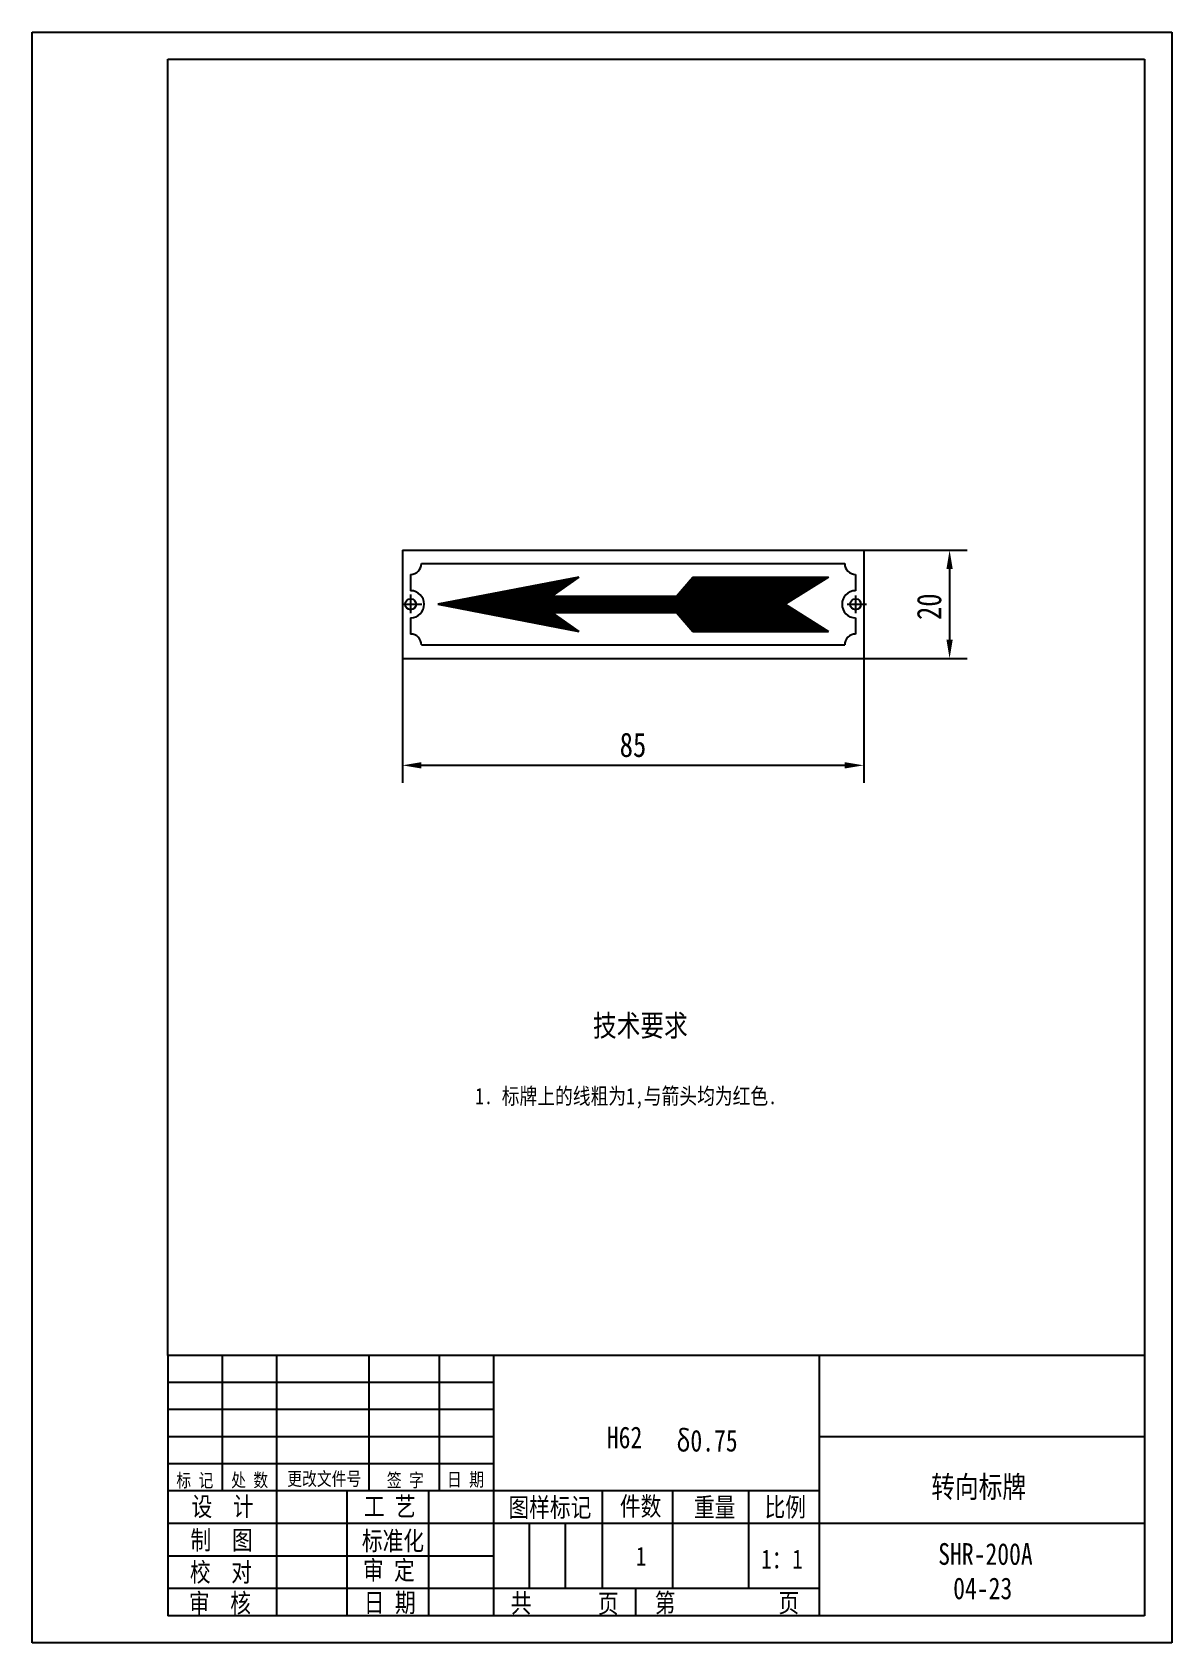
# Model space of a CAD drawing. Extents: x 338 to 548, y 125 to 422.
import ezdxf

# ---------------------------------------------------------------- set-up
doc = ezdxf.new("R2010")
doc.units = 0
doc.header["$LTSCALE"] = 10.5
doc.header["$MEASUREMENT"] = 0
doc.layers.get('0').update_dxf_attribs({"color": 2, "linetype": 'CONTINUOUS'})
doc.layers.get('DEFPOINTS').update_dxf_attribs({"linetype": 'CONTINUOUS'})
doc.layers.add('PART', color=3, linetype='CONTINUOUS')
doc.layers.add('SMPEN_THICK', color=7, linetype='CONTINUOUS')
doc.styles.add('HZDX', font='', dxfattribs={"width": 0.8, "height": 4.5})
doc.styles.get("Standard").update_dxf_attribs({"font": 'txt', "height": 3.75, "bigfont": 'hzfs'})
doc.styles.get('HZDX').set_extended_font_data('SimSun')
doc.dimstyles.get("Standard").update_dxf_attribs({"dimtxt": 0.18, "dimasz": 0.18, "dimexe": 0.18, "dimexo": 0.0625, "dimgap": 0.09, "dimtad": 0, "dimtih": 1, "dimtoh": 1, "dimdec": 4, "dimzin": 0, "dimdsep": 46, "dimtxsty": 'Standard', "dimcen": 0.09, "dimadec": 0, "dimazin": 0, "dimtfac": 1, "dimtdec": 4, "dimtofl": 0, "dimtmove": 0, "dimatfit": 3, "dimfxl": 1, "dimtolj": 1, "dimtzin": 0, "dimarcsym": 0})

# ---------------------------------------------------------------- blocks, each defined once
blk = doc.blocks.new('*D4')
at = {"color": 2, "linetype": 'ByBlock', "transparency": 16777216}
for p, q in [((406.5, 306.33), (406.5, 283.38)), ((491.5, 306.33), (491.5, 283.38)), ((410, 286.63), (488, 286.63))]:
    blk.add_line(p, q, dxfattribs=at)
for points in [[(410, 287.21), (410, 286.04), (406.5, 286.63)], [(488, 287.21), (488, 286.04), (491.5, 286.63)]]:
    blk.add_solid(points, dxfattribs=at)
at = {"layer": 'DEFPOINTS', "color": 0, "linetype": 'ByBlock', "transparency": 16777216}
for p in [(406.5, 306.33), (491.5, 306.33), (491.5, 286.63)]:
    blk.add_point(p, dxfattribs=at)
at = {"color": 2, "linetype": 'ByBlock', "transparency": 16777216, "insert": (448.98, 290.38), "char_height": 4.5, "attachment_point": 5, "style": 'HZDX'}
blk.add_mtext('\\A1;85', dxfattribs=at)
blk = doc.blocks.new('*D5')
at = {"color": 2, "linetype": 'ByBlock', "transparency": 16777216}
for p, q in [((491.5, 326.33), (510.58, 326.33)), ((507.33, 322.83), (507.33, 309.83)), ((491.5, 306.33), (510.58, 306.33))]:
    blk.add_line(p, q, dxfattribs=at)
for points in [[(506.75, 322.83), (507.91, 322.83), (507.33, 326.33)], [(506.75, 309.83), (507.91, 309.83), (507.33, 306.33)]]:
    blk.add_solid(points, dxfattribs=at)
at = {"layer": 'DEFPOINTS', "color": 0, "linetype": 'ByBlock', "transparency": 16777216}
for p in [(491.5, 326.33), (491.5, 306.33), (507.33, 306.33)]:
    blk.add_point(p, dxfattribs=at)
at = {"color": 2, "linetype": 'ByBlock', "transparency": 16777216, "insert": (503.58, 315.88), "char_height": 4.5, "attachment_point": 5, "rotation": 90, "style": 'HZDX'}
blk.add_mtext('\\A1;20', dxfattribs=at)

msp = doc.modelspace()

# ---------------------------------------------------------------- hatches: boundary and pattern name
at = {"layer": 'SMPEN_THICK'}
h = msp.add_hatch(dxfattribs=at)
h.set_pattern_fill('ANSI31', color=256, style=0)
h.set_pattern_definition([(45, (8.59189, 5.93989), (-0.088388348, 0.088388348), [])])
h.paths.add_polyline_path([(485.00429, 311.33116), (477.00429, 316.33116), (485.00429, 321.33116), (460.00429, 321.33116), (457.00429, 317.83116), (434.00429, 317.83116), (439.00429, 321.33116), (413.00429, 316.33116), (439.00429, 311.33116), (434.00429, 314.83116), (457.00429, 314.83116), (460.00429, 311.33116)])

# ---------------------------------------------------------------- linework, layer by layer
at = {"layer": 'PART', "linetype": 'Continuous'}
for p, q in [((338.27444, 421.82003), (548.27444, 421.82003)), ((548.27444, 421.82003), (548.27444, 124.82003)), ((543.27444, 177.82003), (363.27444, 177.82003)), ((373.27444, 177.82003), (373.27444, 152.82003)), ((383.27444, 177.82003), (383.27444, 129.82003)), ((400.27444, 177.82003), (400.27444, 152.82003)), ((413.27444, 177.82003), (413.27444, 152.82003)), ((423.27444, 177.82003), (423.27444, 129.82003)), ((483.27444, 177.82003), (483.27444, 129.82003)), ((543.27444, 162.82003), (483.27444, 162.82003)), ((396.27444, 152.82003), (396.27444, 129.82003)), ((411.27444, 152.82003), (411.27444, 129.82003)), ((443.27444, 152.82003), (443.27444, 134.82003)), ((456.27444, 152.82003), (456.27444, 134.82003)), ((470.27444, 152.82003), (470.27444, 134.82003)), ((429.87444, 146.82003), (429.87444, 134.82003)), ((436.47444, 146.82003), (436.47444, 134.82003)), ((543.27444, 146.82003), (483.27444, 146.82003)), ((449.4768, 134.82003), (449.4768, 129.82003)), ((548.27444, 124.82003), (338.27444, 124.82003))]:
    msp.add_line(p, q, dxfattribs=at)
at = {"layer": 'PART', "color": 5, "linetype": 'Continuous'}
for p, q in [((363.27444, 416.82003), (543.27444, 416.82003)), ((543.27444, 416.82003), (543.27444, 129.82003)), ((406.50429, 326.33116), (491.50429, 326.33116)), ((406.50429, 326.33116), (406.50429, 306.33116)), ((410.00429, 323.83116), (488.00429, 323.83116)), ((491.50429, 326.33116), (491.50429, 306.33116)), ((408.00429, 321.83116), (408.00429, 318.83116)), ((490.00429, 321.83116), (490.00429, 318.83116)), ((408.00429, 313.83116), (408.00429, 310.83116)), ((490.00429, 313.83116), (490.00429, 310.83116)), ((406.50429, 306.33116), (491.50429, 306.33116)), ((410.00429, 308.83116), (488.00429, 308.83116)), ((363.27444, 177.82003), (363.27444, 129.82003)), ((543.27444, 129.82003), (363.27444, 129.82003))]:
    msp.add_line(p, q, dxfattribs=at)
for centre in [(408.00429, 316.33116), (490.00429, 316.33116)]:
    msp.add_circle(centre, 1, dxfattribs=at)
for centre, radius, start, end in [((408.00429, 323.83116), 2, 270, 0), ((490.00429, 323.83116), 2, 180, 270), ((408.00429, 316.33116), 2.5, 270, 90), ((490.00429, 316.33116), 2.5, 90, 270), ((408.00429, 308.83116), 2, 0, 90), ((490.00429, 308.83116), 2, 90, 180)]:
    msp.add_arc(centre, radius, start, end, dxfattribs=at)
at = {"layer": 'SMPEN_THICK', "color": 3}
msp.add_line((338.27444, 124.82003), (338.27444, 421.82003), dxfattribs=at)
at = {"layer": 'SMPEN_THICK', "color": 5}
msp.add_line((363.27444, 177.82003), (363.27444, 416.82003), dxfattribs=at)
at = {"layer": 'SMPEN_THICK'}
for p, q in [((439.00429, 321.33116), (413.00429, 316.33116)), ((439.00429, 321.33116), (434.00429, 317.83116)), ((457.00429, 317.83116), (460.00429, 321.33116)), ((460.00429, 321.33116), (485.00429, 321.33116)), ((485.00429, 321.33116), (477.00429, 316.33116)), ((408.00429, 318.14348), (408.00429, 314.68239)), ((434.00429, 317.83116), (457.00429, 317.83116)), ((490.00429, 317.93814), (490.00429, 314.68112)), ((406.50429, 316.33116), (410.09681, 316.33116)), ((413.00429, 316.33116), (439.00429, 311.33116)), ((434.00429, 314.83116), (457.00429, 314.83116)), ((434.00429, 314.83116), (439.00429, 311.33116)), ((457.00429, 314.83116), (460.00429, 311.33116)), ((477.00429, 316.33116), (485.00429, 311.33116)), ((488.45219, 316.33116), (492.01197, 316.33116)), ((460.00429, 311.33116), (485.00429, 311.33116)), ((423.27444, 172.82003), (363.27444, 172.82003)), ((423.27444, 167.82003), (363.27444, 167.82003)), ((423.27444, 162.82003), (363.27444, 162.82003)), ((423.27444, 157.82003), (363.27444, 157.82003)), ((483.27444, 152.82003), (363.27444, 152.82003)), ((483.27444, 146.82003), (363.27444, 146.82003)), ((423.27444, 140.82003), (363.27444, 140.82003)), ((483.27444, 134.82003), (363.27444, 134.82003))]:
    msp.add_line(p, q, dxfattribs=at)

# ---------------------------------------------------------------- texts
at = {"layer": 'SMPEN_THICK', "style": 'HZDX', "width": 0.8}
for s, height, p in [('技术要求', 4, (441.61198, 236.64727)), ('1. 标牌上的线粗为1,与箭头均为红色.', 3, (419.899, 224.13909)), ('H62', 4, (444.16846, 160.69783)), ('标 记', 2.5, (364.83078, 153.52791)), ('处 数', 2.5, (374.94288, 153.56361)), ('更改文件号', 2.5, (385.27043, 153.8093)), ('签 字', 2.5, (403.62455, 153.54208)), ('日 期', 2.5, (414.71485, 153.68638)), ('转向标牌', 4, (503.95689, 151.58073)), ('设  计', 3.5, (367.63513, 148.20193)), ('工 艺', 3.5, (399.38787, 148.21317)), ('图样标记', 3.5, (426.03251, 148.04075)), ('件数', 3.5, (446.5752, 148.24653)), ('重量', 3.5, (460.22055, 148.06358)), ('比例', 3.5, (473.22546, 148.0864)), ('制  图', 3.5, (367.45209, 142.01682)), ('标准化', 3.5, (399.0218, 141.87952)), ('SHR-200A', 4, (505.2335, 139.19727)), ('校  对', 3.5, (367.32632, 136.09471)), ('审 定', 3.5, (399.22767, 136.44901)), ('1', 3.5, (449.51352, 139.03235)), ('1：1', 3.5, (472.61863, 138.50918)), ('04-23', 4, (507.99349, 132.85855)), ('审  核', 3.5, (367.14329, 130.4012)), ('日 期', 3.5, (399.39559, 130.47949)), ('共', 3.5, (426.46708, 130.38855)), ('页', 3.5, (442.52631, 130.30849)), ('第', 3.5, (453.00317, 130.4342)), ('页', 3.5, (475.79989, 130.4342))]:
    msp.add_text(s, height=height, dxfattribs=at).set_placement(p)
at = {"layer": 'SMPEN_THICK', "insert": (462.62517, 162.05552), "char_height": 4, "attachment_point": 5, "style": 'HZDX'}
msp.add_mtext('\\f仿宋_GB2312|b0|i0|c134|p49;δ0.75', dxfattribs=at)

# ---------------------------------------------------------------- dimensions: what is measured, and where the dimension line sits
at = {"layer": 'SMPEN_THICK'}
dim = msp.add_linear_dim(base=(507.3288, 306.33116), p1=(491.50429, 326.33116), p2=(491.50429, 306.33116), angle=90, dimstyle='Standard', override={"dimtxt": 5, "dimasz": 3.5, "dimexe": 3.25, "dimexo": 0, "dimgap": 1.5, "dimtad": 1, "dimtih": 0, "dimtoh": 0, "dimzin": 8, "dimtxsty": 'HZDX', "dimclrd": 2, "dimclre": 2, "dimclrt": 2, "dimtm": 0.115, "dimtfac": 0.66667, "dimtofl": 1, "dimatfit": 1, "dimtvp": 5, "dimtzin": 8}, dxfattribs=at)
dim.commit()
dim.dimension.update_dxf_attribs({"geometry": '*D5', "text_midpoint": (507.3288, 315.88263), "dimtype": 160})
dim = msp.add_linear_dim(base=(491.50429, 286.62605), p1=(406.50429, 306.33116), p2=(491.50429, 306.33116), dimstyle='Standard', override={"dimtxt": 5, "dimasz": 3.5, "dimexe": 3.25, "dimexo": 0, "dimgap": 1.5, "dimtad": 1, "dimtih": 0, "dimtoh": 0, "dimzin": 8, "dimtxsty": 'HZDX', "dimclrd": 2, "dimclre": 2, "dimclrt": 2, "dimtm": 0.115, "dimtfac": 0.66667, "dimtofl": 1, "dimatfit": 1, "dimtvp": 5, "dimtzin": 8}, dxfattribs=at)
dim.commit()
dim.dimension.update_dxf_attribs({"geometry": '*D4', "text_midpoint": (448.98132, 286.62605), "dimtype": 160})

doc.saveas('drawing.dxf')
